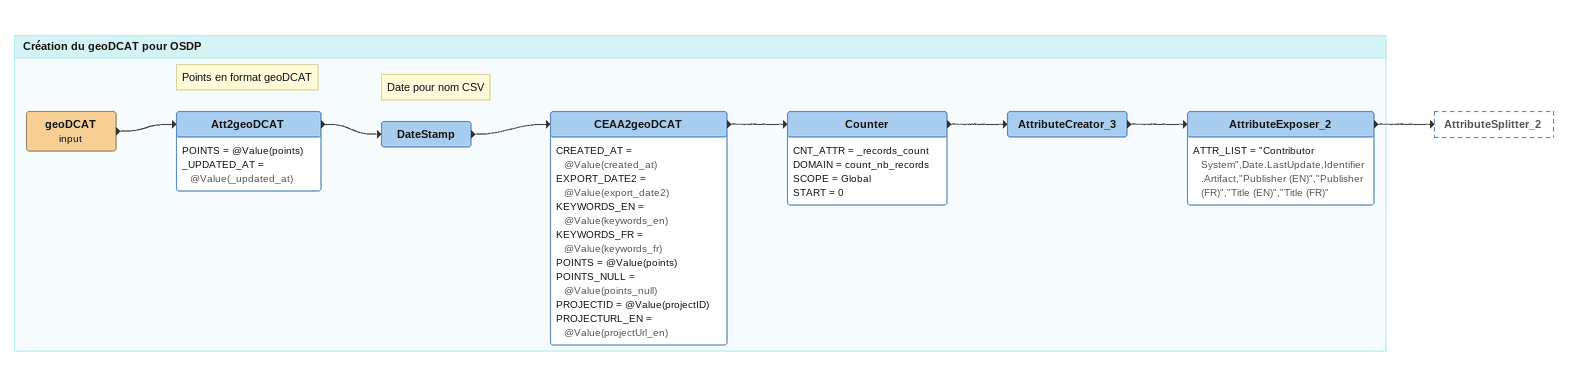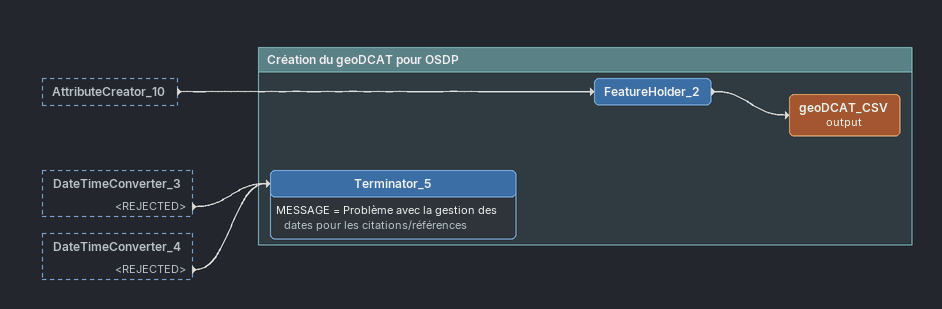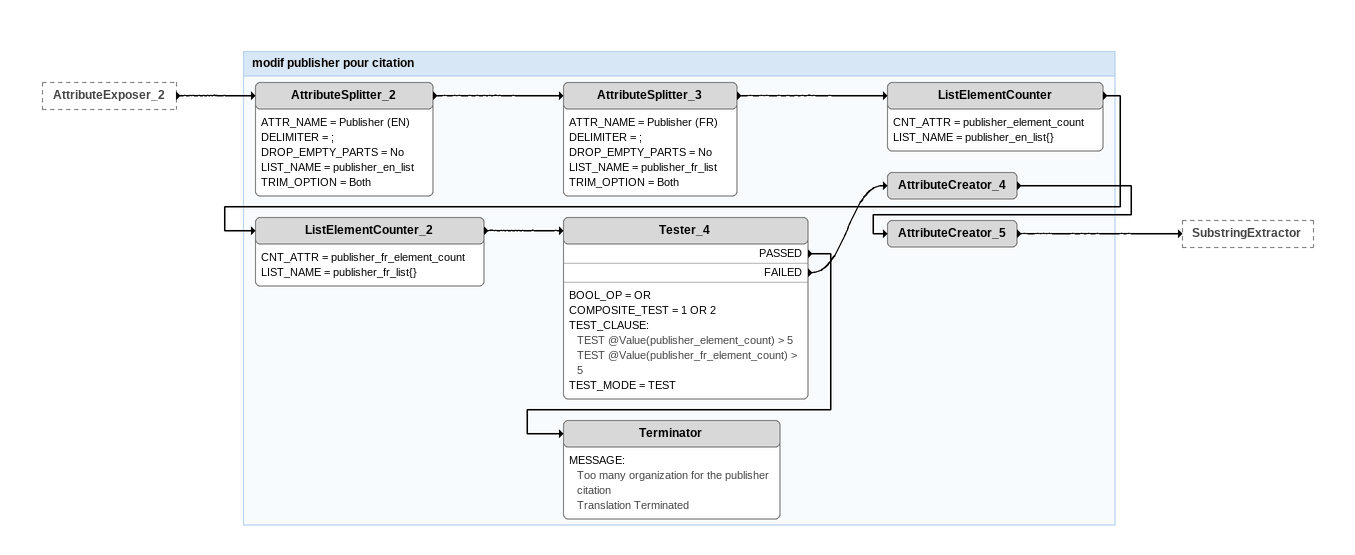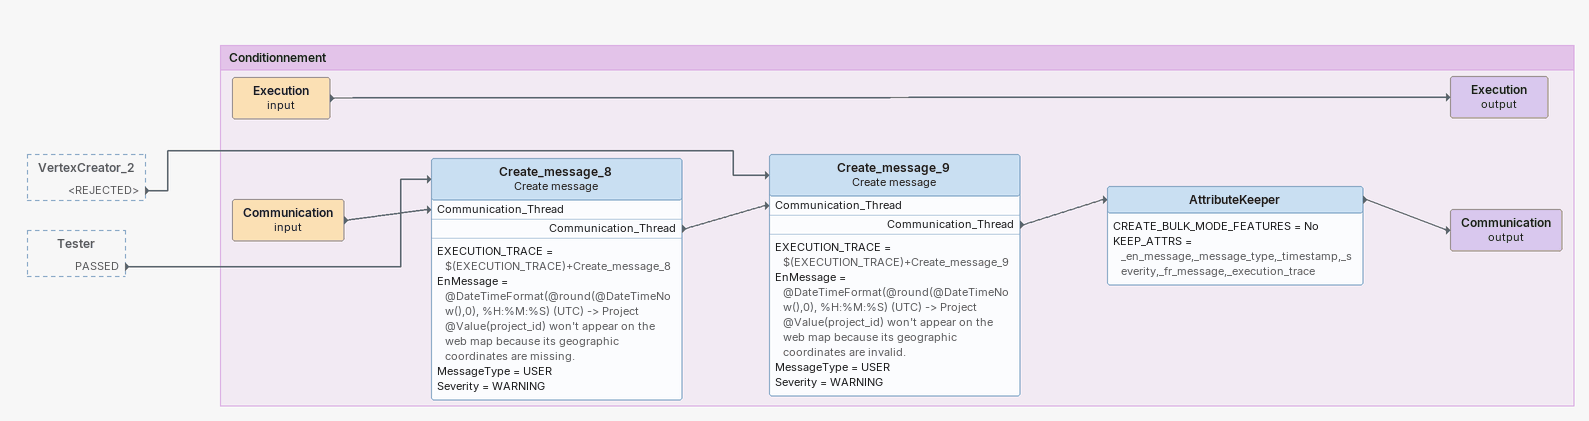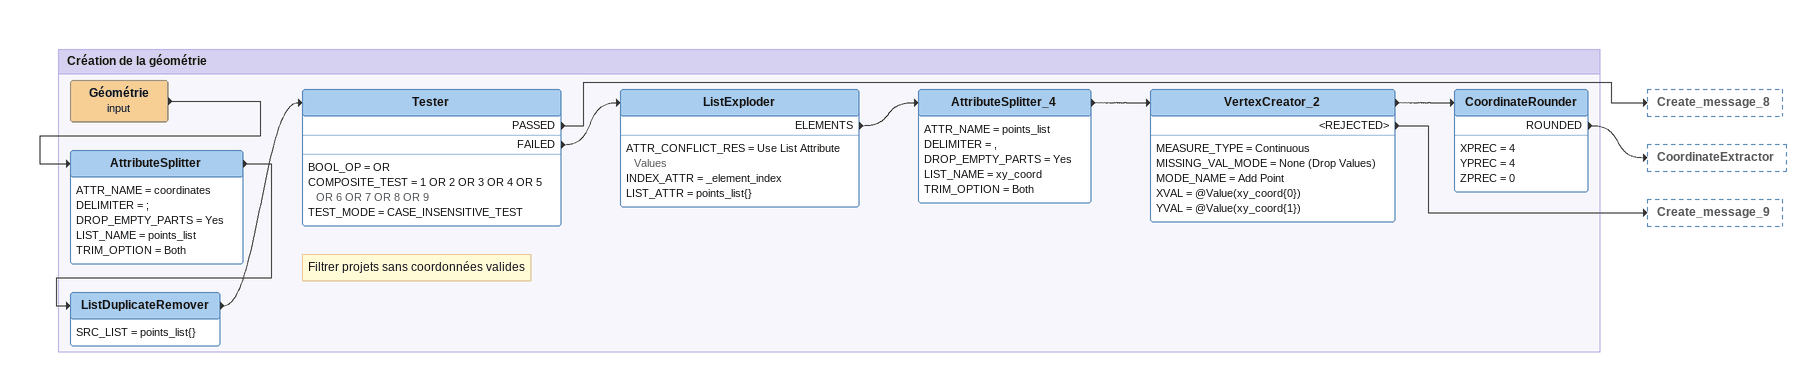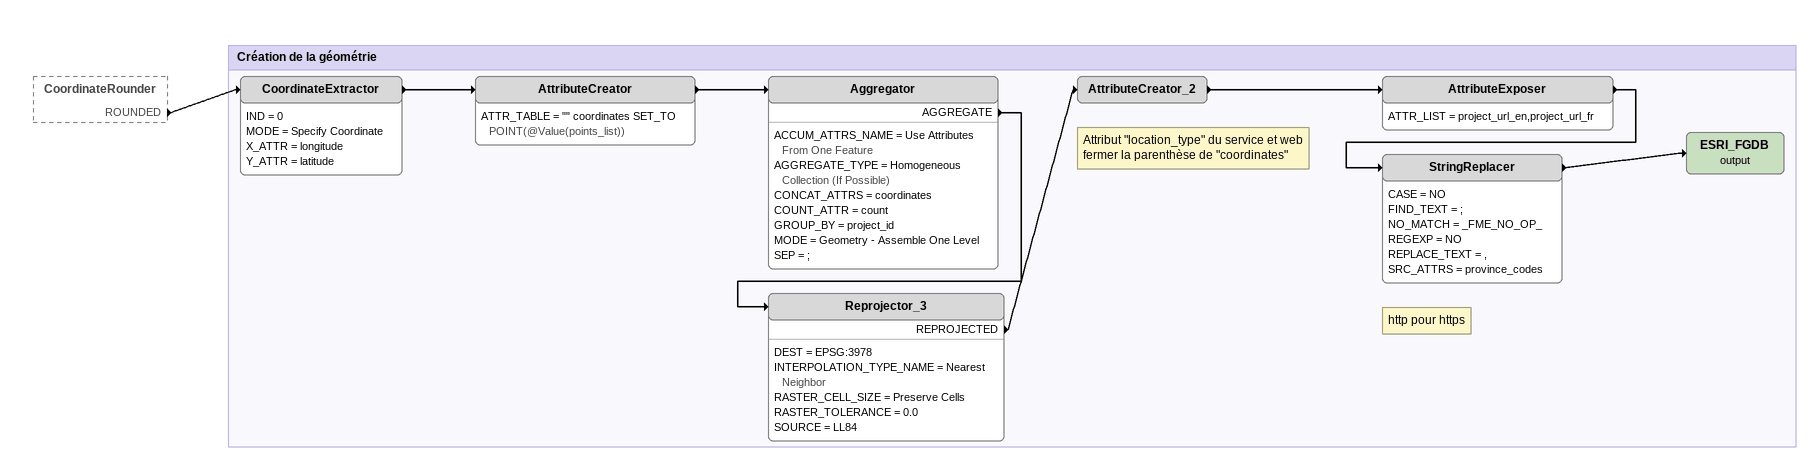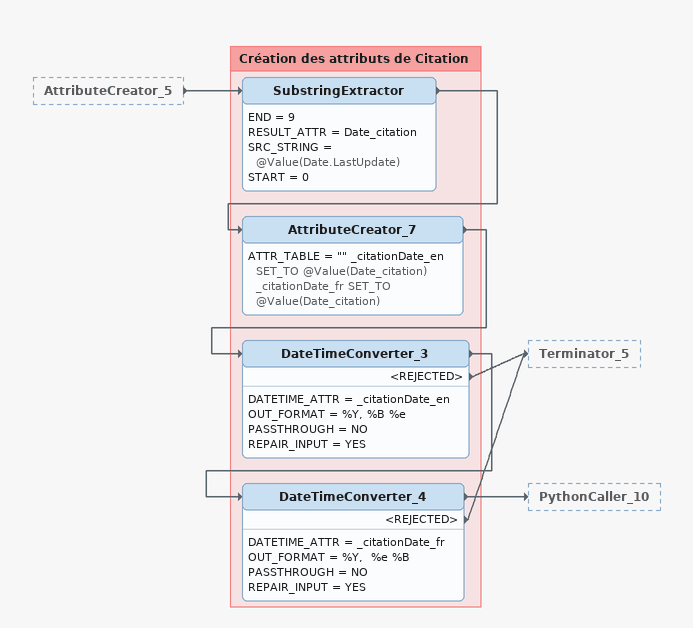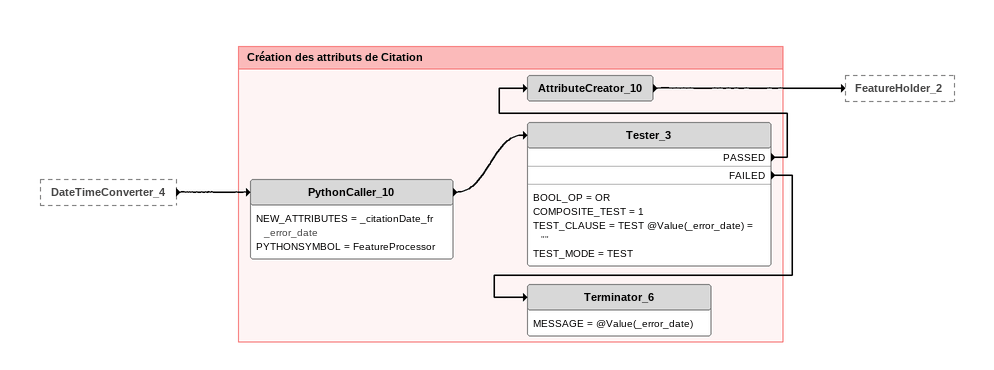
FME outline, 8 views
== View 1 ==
Bookmark: Création du geoDCAT pour OSDP
geoDCAT (input)
    -> Att2geoDCAT
Note: Points en format geoDCAT
Att2geoDCAT
    POINTS = @Value(points)
    _UPDATED_AT = @Value(_updated_at)
    -> DateStamp
Note: Date pour nom CSV
DateStamp
    -> CEAA2geoDCAT
CEAA2geoDCAT
    CREATED_AT = @Value(created_at)
    EXPORT_DATE2 = @Value(export_date2)
    KEYWORDS_EN = @Value(keywords_en)
    KEYWORDS_FR = @Value(keywords_fr)
    POINTS = @Value(points)
    POINTS_NULL = @Value(points_null)
    PROJECTID = @Value(projectID)
    PROJECTURL_EN = @Value(projectUrl_en)
    -> Counter
Counter
    CNT_ATTR = _records_count
    DOMAIN = count_nb_records
    SCOPE = Global
    START = 0
    -> AttributeCreator_3
AttributeCreator_3
    -> AttributeExposer_2
AttributeExposer_2
    ATTR_LIST = "Contributor System",Date.LastUpdate,Identifier.Artifact,"Publisher (EN)","Publisher (FR)","Title (EN)","Title (FR)"
    -> AttributeSplitter_2

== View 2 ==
AttributeCreator_10 [outside]
    -> FeatureHolder_2
DateTimeConverter_3 [outside]
    <REJECTED> -> Terminator_5
DateTimeConverter_4 [outside]
    <REJECTED> -> Terminator_5

Bookmark: Création du geoDCAT pour OSDP
FeatureHolder_2
    -> geoDCAT_CSV (output)
geoDCAT_CSV (output)
Terminator_5
    MESSAGE = Problème avec la gestion des dates pour les citations/références

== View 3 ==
AttributeExposer_2 [outside]
    -> AttributeSplitter_2

Bookmark: modif publisher pour citation
AttributeSplitter_2
    ATTR_NAME = Publisher (EN)
    DELIMITER = ;
    DROP_EMPTY_PARTS = No
    LIST_NAME = publisher_en_list
    TRIM_OPTION = Both
    -> AttributeSplitter_3
AttributeSplitter_3
    ATTR_NAME = Publisher (FR)
    DELIMITER = ;
    DROP_EMPTY_PARTS = No
    LIST_NAME = publisher_fr_list
    TRIM_OPTION = Both
    -> ListElementCounter
ListElementCounter
    CNT_ATTR = publisher_element_count
    LIST_NAME = publisher_en_list{}
    -> ListElementCounter_2
ListElementCounter_2
    CNT_ATTR = publisher_fr_element_count
    LIST_NAME = publisher_fr_list{}
    -> Tester_4
Tester_4
    BOOL_OP = OR
    COMPOSITE_TEST = 1 OR 2
    TEST_CLAUSE:
      TEST @Value(publisher_element_count) > 5
      TEST @Value(publisher_fr_element_count) > 5
    TEST_MODE = TEST
    PASSED -> Terminator
    FAILED -> AttributeCreator_4
AttributeCreator_4
    -> AttributeCreator_5
AttributeCreator_5
    -> SubstringExtractor
Terminator
    MESSAGE:
      Too many organization for the publisher citation
      Translation Terminated

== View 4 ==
VertexCreator_2 [outside]
    <REJECTED> -> Create_message_9
Tester [outside]
    PASSED -> Create_message_8

Bookmark: Conditionnement
Execution (input)
    -> Execution (output)
Execution (output)
Communication (input)
    -> Create_message_8 [Communication_Thread]
Create_message_8: Create message
    EXECUTION_TRACE = $(EXECUTION_TRACE)+Create_message_8
    EnMessage = @DateTimeFormat(@round(@DateTimeNow(),0), %H:%M:%S) (UTC) -> Project @Value(project_id) won't appear on the web map because its geographic coordinates are missing.
    MessageType = USER
    Severity = WARNING
    Communication_Thread -> Create_message_9 [Communication_Thread]
Create_message_9: Create message
    EXECUTION_TRACE = $(EXECUTION_TRACE)+Create_message_9
    EnMessage = @DateTimeFormat(@round(@DateTimeNow(),0), %H:%M:%S) (UTC) -> Project @Value(project_id) won't appear on the web map because its geographic coordinates are invalid.
    MessageType = USER
    Severity = WARNING
    Communication_Thread -> AttributeKeeper
AttributeKeeper
    CREATE_BULK_MODE_FEATURES = No
    KEEP_ATTRS = _en_message,_message_type,_timestamp,_severity,_fr_message,_execution_trace
    -> Communication (output)
Communication (output)

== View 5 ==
Bookmark: Création de la géométrie
Géométrie (input)
    -> AttributeSplitter
AttributeSplitter
    ATTR_NAME = coordinates
    DELIMITER = ;
    DROP_EMPTY_PARTS = Yes
    LIST_NAME = points_list
    TRIM_OPTION = Both
    -> ListDuplicateRemover
ListDuplicateRemover
    SRC_LIST = points_list{}
    -> Tester
Note: Filtrer projets sans coordonnées valides
Tester
    BOOL_OP = OR
    COMPOSITE_TEST = 1 OR 2 OR 3 OR 4 OR 5 OR 6 OR 7 OR 8 OR 9
    TEST_MODE = CASE_INSENSITIVE_TEST
    PASSED -> Create_message_8
    FAILED -> ListExploder
ListExploder
    ATTR_CONFLICT_RES = Use List Attribute Values
    INDEX_ATTR = _element_index
    LIST_ATTR = points_list{}
    ELEMENTS -> AttributeSplitter_4
AttributeSplitter_4
    ATTR_NAME = points_list
    DELIMITER = ,
    DROP_EMPTY_PARTS = Yes
    LIST_NAME = xy_coord
    TRIM_OPTION = Both
    -> VertexCreator_2
VertexCreator_2
    MEASURE_TYPE = Continuous
    MISSING_VAL_MODE = None (Drop Values)
    MODE_NAME = Add Point
    XVAL = @Value(xy_coord{0})
    YVAL = @Value(xy_coord{1})
    -> CoordinateRounder
    <REJECTED> -> Create_message_9
CoordinateRounder
    XPREC = 4
    YPREC = 4
    ZPREC = 0
    ROUNDED -> CoordinateExtractor

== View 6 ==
CoordinateRounder [outside]
    ROUNDED -> CoordinateExtractor

Bookmark: Création de la géométrie
CoordinateExtractor
    IND = 0
    MODE = Specify Coordinate
    X_ATTR = longitude
    Y_ATTR = latitude
    -> AttributeCreator
AttributeCreator
    ATTR_TABLE = "" coordinates SET_TO POINT(@Value(points_list))
    -> Aggregator
Aggregator
    ACCUM_ATTRS_NAME = Use Attributes From One Feature
    AGGREGATE_TYPE = Homogeneous Collection (If Possible)
    CONCAT_ATTRS = coordinates
    COUNT_ATTR = count
    GROUP_BY = project_id
    MODE = Geometry - Assemble One Level
    SEP = ;
    AGGREGATE -> Reprojector_3
Reprojector_3
    DEST = EPSG:3978
    INTERPOLATION_TYPE_NAME = Nearest Neighbor
    RASTER_CELL_SIZE = Preserve Cells
    RASTER_TOLERANCE = 0.0
    SOURCE = LL84
    REPROJECTED -> AttributeCreator_2
Note: Attribut "location_type" du service et web fermer la parenthèse de "coordinates"
AttributeCreator_2
    -> AttributeExposer
AttributeExposer
    ATTR_LIST = project_url_en,project_url_fr
    -> StringReplacer
Note: http pour https
StringReplacer
    CASE = NO
    FIND_TEXT = ;
    NO_MATCH = _FME_NO_OP_
    REGEXP = NO
    REPLACE_TEXT = ,
    SRC_ATTRS = province_codes
    -> ESRI_FGDB (output)
ESRI_FGDB (output)

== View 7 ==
AttributeCreator_5 [outside]
    -> SubstringExtractor

Bookmark: Création des attributs de Citation
SubstringExtractor
    END = 9
    RESULT_ATTR = Date_citation
    SRC_STRING = @Value(Date.LastUpdate)
    START = 0
    -> AttributeCreator_7
AttributeCreator_7
    ATTR_TABLE = "" _citationDate_en SET_TO @Value(Date_citation)  _citationDate_fr SET_TO @Value(Date_citation)
    -> DateTimeConverter_3
DateTimeConverter_3
    DATETIME_ATTR = _citationDate_en
    OUT_FORMAT = %Y, %B %e
    PASSTHROUGH = NO
    REPAIR_INPUT = YES
    -> DateTimeConverter_4
    <REJECTED> -> Terminator_5
DateTimeConverter_4
    DATETIME_ATTR = _citationDate_fr
    OUT_FORMAT = %Y,  %e %B
    PASSTHROUGH = NO
    REPAIR_INPUT = YES
    -> PythonCaller_10
    <REJECTED> -> Terminator_5

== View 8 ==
DateTimeConverter_4 [outside]
    -> PythonCaller_10

Bookmark: Création des attributs de Citation
PythonCaller_10
    NEW_ATTRIBUTES = _citationDate_fr _error_date
    PYTHONSYMBOL = FeatureProcessor
    -> Tester_3
Tester_3
    BOOL_OP = OR
    COMPOSITE_TEST = 1
    TEST_CLAUSE = TEST @Value(_error_date) = ""
    TEST_MODE = TEST
    PASSED -> AttributeCreator_10
    FAILED -> Terminator_6
AttributeCreator_10
    -> FeatureHolder_2
Terminator_6
    MESSAGE = @Value(_error_date)
